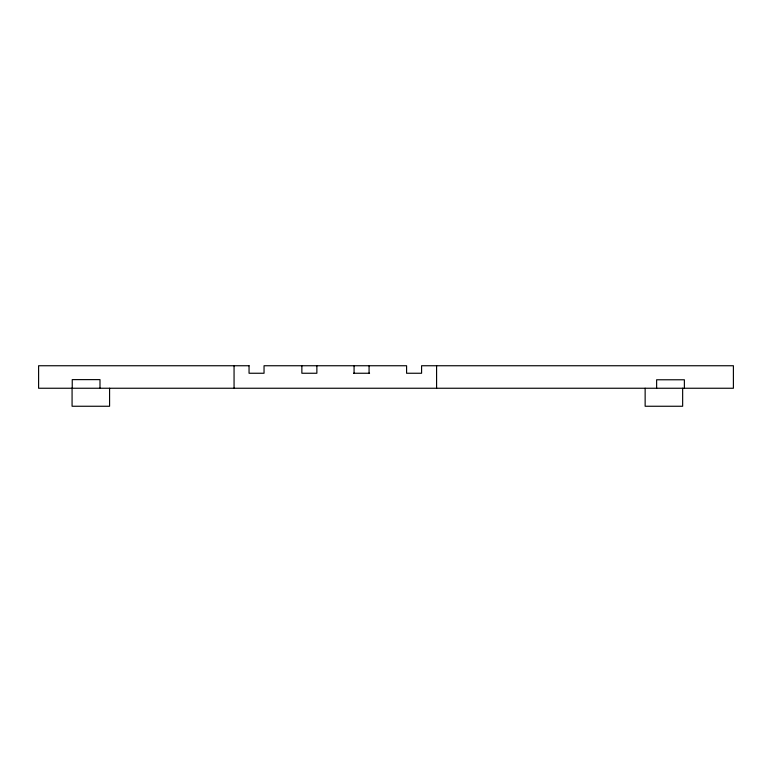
<?xml version="1.0" encoding="UTF-8"?>
<svg xmlns="http://www.w3.org/2000/svg" width="772" height="772" viewBox="0 0 772 772"><rect width="100%" height="100%" fill="white"/><g stroke="black" fill="none" stroke-linecap="round" stroke-linejoin="round"><path stroke-width="1.16" d="M353.489 373.252L369.566 373.252M684.378 388.248L684.378 379.776L656.625 379.776L656.625 388.248M682.651 388.248L682.651 406.255L645.141 406.255L645.141 388.248M436.585 365.745L436.585 388.248M369.074 365.745L369.074 373.252M354.078 365.745L354.078 373.252M316.867 365.745L316.867 373.252L301.862 373.252L301.862 365.745M234.061 365.745L234.061 388.248M109.576 388.248L109.576 406.255L72.076 406.255L72.076 388.248M99.993 388.248L99.993 379.621L72.24 379.621L72.24 388.248M249.047 365.745L38.6 365.745L38.6 388.248L733.4 388.248L733.4 365.745L421.58 365.745L421.58 373.252L406.583 373.252L406.583 365.745L264.043 365.745L264.043 373.252L249.047 373.252L249.047 365.745"/></g></svg>
